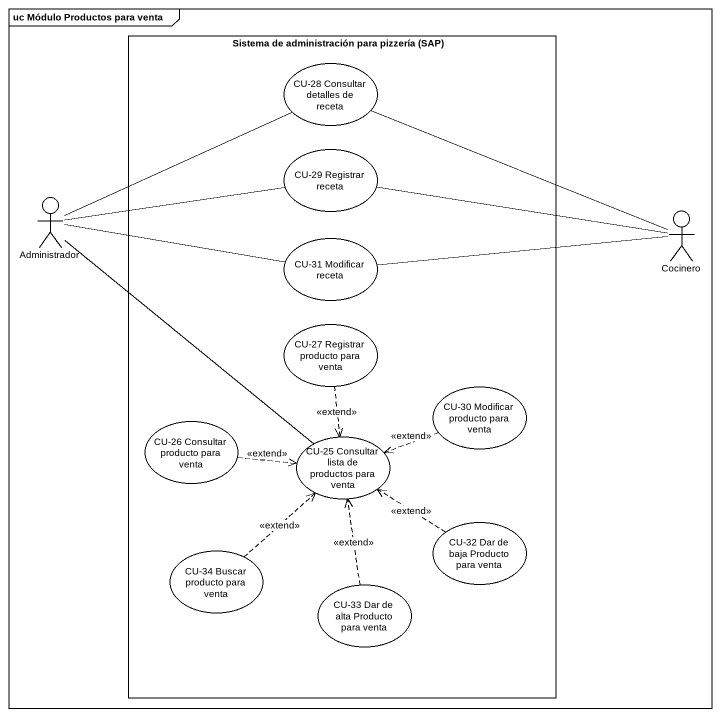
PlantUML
@startuml
mainframe uc Módulo Productos para venta
rectangle "Sistema de administración para pizzería (SAP)" as Sistema_de_administración {
  usecase "CU-28 Consultar detalles de receta" as CU_28_Consultar_detalles_de
  usecase "CU-29 Registrar receta" as CU_29_Registrar_receta
  usecase "CU-31 Modificar receta" as CU_31_Modificar_receta
  usecase "CU-27 Registrar producto para venta" as CU_27_Registrar_producto
  usecase "CU-30 Modificar producto para venta" as CU_30_Modificar_producto
  usecase "CU-26 Consultar producto para venta" as CU_26_Consultar_producto
  usecase "CU-25 Consultar lista de productos para venta" as CU_25_Consultar_lista_de
  usecase "CU-32 Dar de baja Producto para venta" as CU_32_Dar_de_baja_Producto
  usecase "CU-34 Buscar producto para venta" as CU_34_Buscar_producto_para
  usecase "CU-33 Dar de alta Producto para venta" as CU_33_Dar_de_alta_Producto
}
actor Administrador
actor Cocinero
Administrador -right- CU_28_Consultar_detalles_de
Administrador -right- CU_29_Registrar_receta
Administrador -right- CU_31_Modificar_receta
Administrador -- CU_25_Consultar_lista_de
Cocinero -left- CU_28_Consultar_detalles_de
Cocinero -left- CU_29_Registrar_receta
Cocinero -left- CU_31_Modificar_receta
CU_27_Registrar_producto ..> CU_25_Consultar_lista_de : <<extend>>
CU_30_Modificar_producto .left.> CU_25_Consultar_lista_de : <<extend>>
CU_26_Consultar_producto .right.> CU_25_Consultar_lista_de : <<extend>>
CU_32_Dar_de_baja_Producto .up.> CU_25_Consultar_lista_de : <<extend>>
CU_34_Buscar_producto_para .up.> CU_25_Consultar_lista_de : <<extend>>
CU_33_Dar_de_alta_Producto .up.> CU_25_Consultar_lista_de : <<extend>>
@enduml
